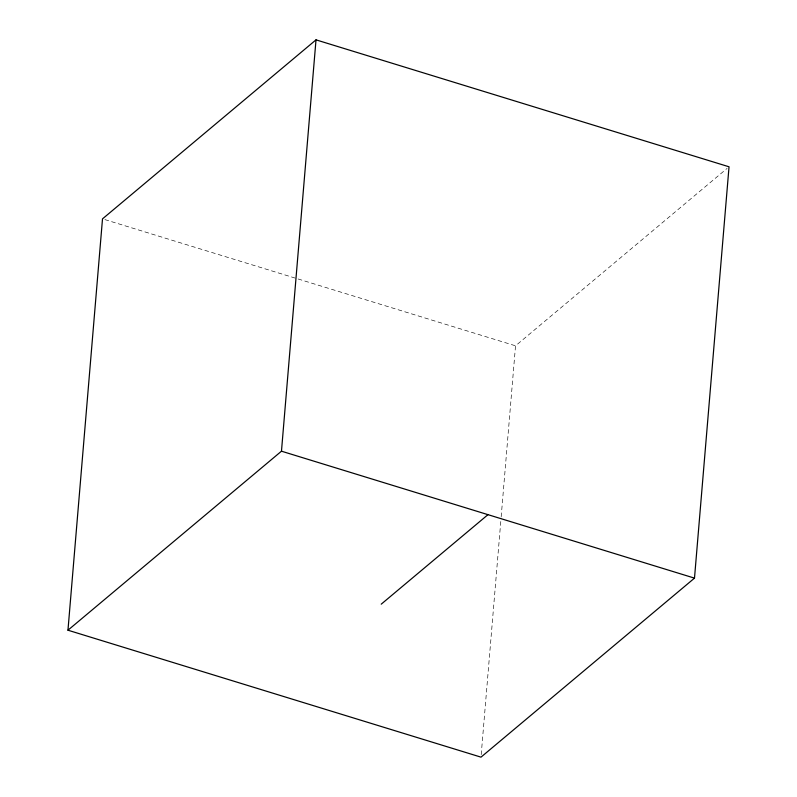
<?xml version="1.0" encoding="UTF-8"?>
<svg xmlns="http://www.w3.org/2000/svg" width="797" height="797" viewBox="0 0 797 797"><rect width="100%" height="100%" fill="white"/><g stroke="black" fill="none" stroke-linecap="round" stroke-linejoin="round"><path stroke-width="0.6" stroke-dasharray="3.98 2.99" d="M481.199 754.669L501.074 518.03M501.174 516.785L515.529 345.808L727.123 168.386M104.885 219.603L515.529 345.808"/><path stroke-width="1.2" d="M67.964 630.208L102.504 218.866L316.01 39.85L729.036 166.792L694.496 578.134L480.99 757.15L67.964 630.208L281.471 451.192L316.01 39.85M381.225 604.176L487.983 514.663M281.471 451.192L694.496 578.134"/></g></svg>
